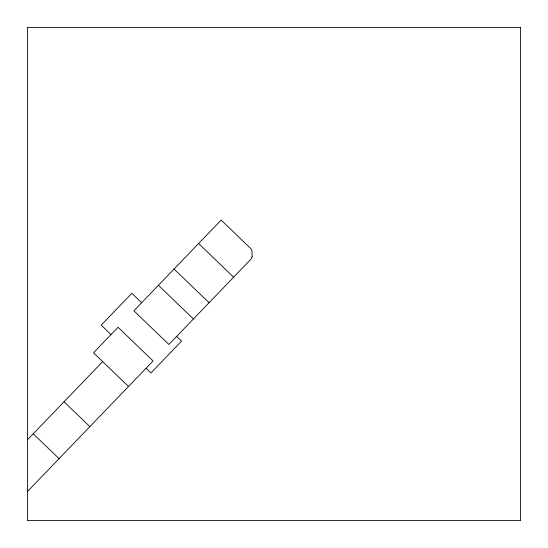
<?xml version="1.0" encoding="UTF-8"?>
<svg xmlns="http://www.w3.org/2000/svg" width="548" height="548" viewBox="0 0 548 548"><rect width="100%" height="100%" fill="white"/><g stroke="black" fill="none" stroke-linecap="round" stroke-linejoin="round"><path stroke-width="0.82" d="M27.4 439.852L102.661 361.612M27.4 491.57L153.056 360.954L118.039 327.266L93.489 352.789L128.506 386.47M198.616 243.504L233.633 277.192M174.065 269.027L209.083 302.708M158.42 285.296L193.437 318.977M141.637 302.736L131.842 293.31L101.216 325.149L111.011 334.575M176.655 336.417L181.552 341.13L150.926 372.969L146.028 368.256M64.034 401.773L89.872 426.632M33.229 433.79L59.068 458.649M252.135 256.731L251.327 258.8L168.887 344.493L133.87 310.812L221.166 220.063L251.135 248.895L252.025 250.929L252.135 256.731M520.6 27.4L27.4 27.4L27.4 520.6L520.6 520.6L520.6 27.4"/></g></svg>
